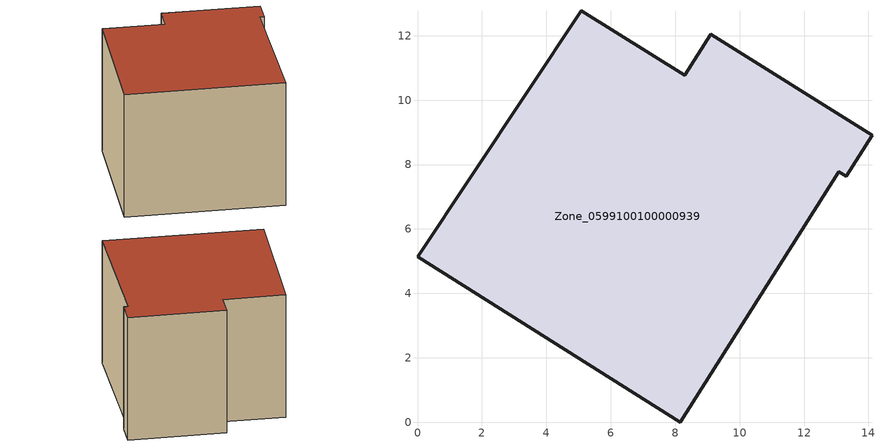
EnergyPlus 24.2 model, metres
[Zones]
Zone_0599100100000939
 floor ground (C_G): 8.3,10.78 9.1,12.05 14.11,8.91 13.31,7.64 13.08,7.78 8.16,0 0,5.15 5.09,12.78 z1.62
 wall outside (C_F): 5.09,12.78 0,5.15 8.16,0 13.08,7.78 13.31,7.64 14.11,8.91 9.1,12.05 8.3,10.78 5.09,12.78 z1.62:9.58
 roof outside (C_R): 8.3,10.78 5.09,12.78 0,5.15 8.16,0 13.08,7.78 13.31,7.64 14.11,8.91 9.1,12.05 z9.58
[BUILDING]
Pand.0599100100000939: North Axis=0; Terrain=City; Loads Convergence Tolerance Value=0.04; Temperature Convergence Tolerance Value=0.4; Solar Distribution=FullExterior; Maximum Number of Warmup Days=25; Minimum Number of Warmup Days=1
[Site:Location]
Rotterdam.The.Hague.AP_ZH_NLD Design_Conditions: Latitude=51.96; Longitude=4.45; Time Zone=1; Elevation=-4.5
[SITE:GROUNDTEMPERATURE:BUILDINGSURFACE]
18, 18, 18, 18, 18, 18, 18, 18, 18, 18, 18, 18
[MATERIAL] Thermal Absorptance=0.9; Solar Absorptance=0.7; Visible Absorptance=0.7
Name | Roughness | Thickness | Conductivity | Density | Specific Heat
G.TC.2006-2014 | MediumSmooth | 0.15 | 0.06 | 540 | 1210
F.TC.2006-2014 | Rough | 0.3 | 0.12 | 1920 | 840
R.TC.2006-2014 | MediumRough | 0.2 | 0.08 | 1500 | 1000
[CONSTRUCTION]
C_G: G.TC.2006-2014
C_F: F.TC.2006-2014
C_R: R.TC.2006-2014
[ZONE]
Zone_0599100100000939: Type=1; Multiplier=1; Ceiling Height=Autocalculate; Volume=Autocalculate; Floor Area=autocalculate; Part of Total Floor Area=Yes
[ZONEINFILTRATION:DESIGNFLOWRATE]
Infil_Zone_0599100100000939: Zone or ZoneList or Space or SpaceList=Zone_0599100100000939; Schedule=AlwaysOn; Design Flow Rate Calculation Method=Flow/Area; Flow Rate per Floor Area=0.0015; Constant Term Coefficient=1; Temperature Term Coefficient=0; Velocity Term Coefficient=0; Velocity Squared Term Coefficient=0
[HVACTEMPLATE:ZONE:IDEALLOADSAIRSYSTEM]
Zone_0599100100000939: Maximum Heating Supply Air Temperature=50; Minimum Cooling Supply Air Temperature=13; Maximum Heating Supply Air Humidity Ratio=0.0156; Minimum Cooling Supply Air Humidity Ratio=0.0077; Heating Limit=NoLimit; Cooling Limit=NoLimit; Dehumidification Control Type=ConstantSensibleHeatRatio; Cooling Sensible Heat Ratio=0.7; Dehumidification Setpoint=60; Humidification Control Type=None; Humidification Setpoint=30; Outdoor Air Method=None; Outdoor Air Flow Rate per Person=0.00944; Outdoor Air Flow Rate per Zone Floor Area=0; Outdoor Air Flow Rate per Zone=0; Demand Controlled Ventilation Type=None; Outdoor Air Economizer Type=NoEconomizer; Heat Recovery Type=None; Sensible Heat Recovery Effectiveness=0.7; Latent Heat Recovery Effectiveness=0.65
[ZONECONTROL:THERMOSTAT]
ThermostatControl_Zone_0599100100000939: Zone or ZoneList=Zone_0599100100000939; Control Type Schedule=DualSetpointControlType; Control 1=Thermostat_Zone_0599100100000939; Temperature Difference Between Cutout And Setpoint=0
[THERMOSTATSETPOINT:DUALSETPOINT]
Thermostat_Zone_0599100100000939: Heating Setpoint Temperature Schedule=HeatingSetpoint_Zone_0599100100000939; Cooling Setpoint Temperature Schedule=CoolingSetpoint_Zone_0599100100000939
[SCHEDULE:COMPACT]
HeatingSetpoint_Zone_0599100100000939: Through: 12/31, For: AllDays, Until: 24:00, 21
CoolingSetpoint_Zone_0599100100000939: Through: 12/31, For: AllDays, Until: 24:00, 24
DualSetpointControlType: Through: 12/31, For: AllDays, Until: 24:00, 4
AlwaysOn: Through: 12/31, For: AllDays, Until: 24:00, 1
